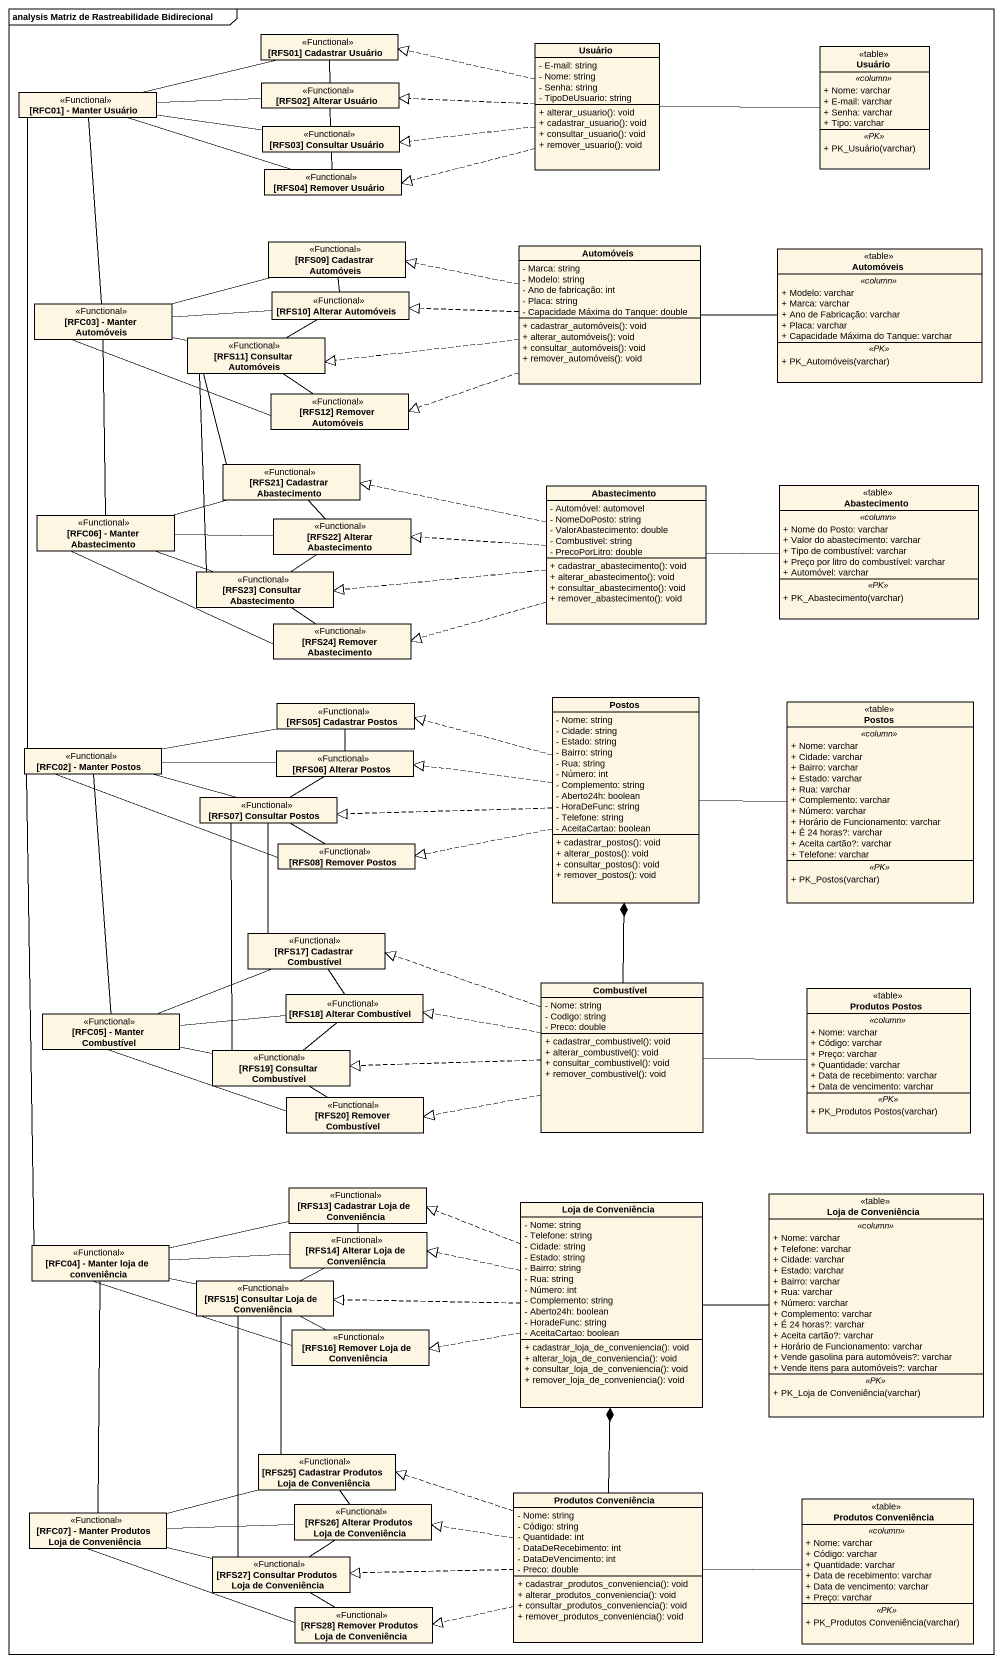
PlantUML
@startuml
mainframe analysis Matriz de Rastreabilidade Bidirecional
hide circle
hide empty members
skinparam classAttributeIconSize 0
class "[RFS01] Cadastrar Usuário" as RFS01_Cadastrar_Usuário <<Functional>>
class Usuário {
  - E-mail: string
  - Nome: string
  - Senha: string
  - TipoDeUsuario: string
  + alterar_usuario(): void
  + cadastrar_usuario(): void
  + consultar_usuario(): void
  + remover_usuario(): void
}
class "Usuário" as Usuário_2 <<table>> {
  .. <<column>> ..
  + Nome: varchar
  + E-mail: varchar
  + Senha: varchar
  + Tipo: varchar
  .. <<PK>> ..
  + PK_Usuário(varchar)
}
class "[RFS02] Alterar Usuário" as RFS02_Alterar_Usuário <<Functional>>
class "[RFC01] - Manter Usuário" as RFC01_Manter_Usuário <<Functional>>
class "[RFS03] Consultar Usuário" as RFS03_Consultar_Usuário <<Functional>>
class "[RFS04] Remover Usuário" as RFS04_Remover_Usuário <<Functional>>
class "[RFS09] Cadastrar Automóveis" as RFS09_Cadastrar_Automóveis <<Functional>>
class Automóveis {
  - Marca: string
  - Modelo: string
  - Ano de fabricação: int
  - Placa: string
  - Capacidade Máxima do Tanque: double
  + cadastrar_automóveis(): void
  + alterar_automóveis(): void
  + consultar_automóveis(): void
  + remover_automóveis(): void
}
class "Automóveis" as Automóveis_2 <<table>> {
  .. <<column>> ..
  + Modelo: varchar
  + Marca: varchar
  + Ano de Fabricação: varchar
  + Placa: varchar
  + Capacidade Máxima do Tanque: varchar
  .. <<PK>> ..
  + PK_Automóveis(varchar)
}
class "[RFC03] - Manter Automóveis" as RFC03_Manter_Automóveis <<Functional>>
class "[RFS10] Alterar Automóveis" as RFS10_Alterar_Automóveis <<Functional>>
class "[RFS11] Consultar Automóveis" as RFS11_Consultar_Automóveis <<Functional>>
class "[RFS12] Remover Automóveis" as RFS12_Remover_Automóveis <<Functional>>
class "[RFS21] Cadastrar Abastecimento" as RFS21_Cadastrar <<Functional>>
class Abastecimento {
  - Automóvel: automovel
  - NomeDoPosto: string
  - ValorAbastecimento: double
  - Combustivel: string
  - PrecoPorLitro: double
  + cadastrar_abastecimento(): void
  + alterar_abastecimento(): void
  + consultar_abastecimento(): void
  + remover_abastecimento(): void
}
class "Abastecimento" as Abastecimento_2 <<table>> {
  .. <<column>> ..
  + Nome do Posto: varchar
  + Valor do abastecimento: varchar
  + Tipo de combustível: varchar
  + Preço por litro do combustível: varchar
  + Automóvel: varchar
  .. <<PK>> ..
  + PK_Abastecimento(varchar)
}
class "[RFC06] - Manter Abastecimento" as RFC06_Manter_Abastecimento <<Functional>>
class "[RFS22] Alterar Abastecimento" as RFS22_Alterar_Abastecimento <<Functional>>
class "[RFS23] Consultar Abastecimento" as RFS23_Consultar <<Functional>>
class "[RFS24] Remover Abastecimento" as RFS24_Remover_Abastecimento <<Functional>>
class "[RFS05] Cadastrar Postos" as RFS05_Cadastrar_Postos <<Functional>>
class Postos {
  - Nome: string
  - Cidade: string
  - Estado: string
  - Bairro: string
  - Rua: string
  - Número: int
  - Complemento: string
  - Aberto24h: boolean
  - HoraDeFunc: string
  - Telefone: string
  - AceitaCartao: boolean
  + cadastrar_postos(): void
  + alterar_postos(): void
  + consultar_postos(): void
  + remover_postos(): void
}
class "Postos" as Postos_2 <<table>> {
  .. <<column>> ..
  + Nome: varchar
  + Cidade: varchar
  + Bairro: varchar
  + Estado: varchar
  + Rua: varchar
  + Complemento: varchar
  + Número: varchar
  + Horário de Funcionamento: varchar
  + É 24 horas?: varchar
  + Aceita cartão?: varchar
  + Telefone: varchar
  .. <<PK>> ..
  + PK_Postos(varchar)
}
class "[RFC02] - Manter Postos" as RFC02_Manter_Postos <<Functional>>
class "[RFS06] Alterar Postos" as RFS06_Alterar_Postos <<Functional>>
class "[RFS07] Consultar Postos" as RFS07_Consultar_Postos <<Functional>>
class "[RFS08] Remover Postos" as RFS08_Remover_Postos <<Functional>>
class "[RFS17] Cadastrar Combustível" as RFS17_Cadastrar_Combustível <<Functional>>
class "[RFC05] - Manter Combustível" as RFC05_Manter_Combustível <<Functional>>
class "[RFS18] Alterar Combustível" as RFS18_Alterar_Combustível <<Functional>>
class Combustível {
  - Nome: string
  - Codigo: string
  - Preco: double
  + cadastrar_combustivel(): void
  + alterar_combustivel(): void
  + consultar_combustivel(): void
  + remover_combustivel(): void
}
class "Produtos Postos" as Produtos_Postos <<table>> {
  .. <<column>> ..
  + Nome: varchar
  + Código: varchar
  + Preço: varchar
  + Quantidade: varchar
  + Data de recebimento: varchar
  + Data de vencimento: varchar
  .. <<PK>> ..
  + PK_Produtos Postos(varchar)
}
class "[RFS19] Consultar Combustível" as RFS19_Consultar_Combustível <<Functional>>
class "[RFS20] Remover Combustível" as RFS20_Remover_Combustível <<Functional>>
class "[RFS13] Cadastrar Loja de Conveniência" as RFS13_Cadastrar_Loja_de <<Functional>>
class "Loja de Conveniência" as Loja_de_Conveniência {
  - Nome: string
  - Telefone: string
  - Cidade: string
  - Estado: string
  - Bairro: string
  - Rua: string
  - Número: int
  - Complemento: string
  - Aberto24h: boolean
  - HoradeFunc: string
  - AceitaCartao: boolean
  + cadastrar_loja_de_conveniencia(): void
  + alterar_loja_de_conveniencia(): void
  + consultar_loja_de_conveniencia(): void
  + remover_loja_de_conveniencia(): void
}
class "Loja de Conveniência" as Loja_de_Conveniência_2 <<table>> {
  .. <<column>> ..
  + Nome: varchar
  + Telefone: varchar
  + Cidade: varchar
  + Estado: varchar
  + Bairro: varchar
  + Rua: varchar
  + Número: varchar
  + Complemento: varchar
  + É 24 horas?: varchar
  + Aceita cartão?: varchar
  + Horário de Funcionamento: varchar
  + Vende gasolina para automóveis?: varchar
  + Vende itens para automóveis?: varchar
  .. <<PK>> ..
  + PK_Loja de Conveniência(varchar)
}
class "[RFC04] - Manter loja de conveniência" as RFC04_Manter_loja_de <<Functional>>
class "[RFS14] Alterar Loja de Conveniência" as RFS14_Alterar_Loja_de <<Functional>>
class "[RFS15] Consultar Loja de Conveniência" as RFS15_Consultar_Loja_de <<Functional>>
class "[RFS16] Remover Loja de Conveniência" as RFS16_Remover_Loja_de <<Functional>>
class "[RFS25] Cadastrar Produtos Loja de Conveniência" as RFS25_Cadastrar_Produtos <<Functional>>
class "[RFC07] - Manter Produtos Loja de Conveniência" as RFC07_Manter_Produtos_Loja <<Functional>>
class "[RFS26] Alterar Produtos Loja de Conveniência" as RFS26_Alterar_Produtos_Loja <<Functional>>
class "Produtos Conveniência" as Produtos_Conveniência {
  - Nome: string
  - Código: string
  - Quantidade: int
  - DataDeRecebimento: int
  - DataDeVencimento: int
  - Preco: double
  + cadastrar_produtos_conveniencia(): void
  + alterar_produtos_conveniencia(): void
  + consultar_produtos_conveniencia(): void
  + remover_produtos_conveniencia(): void
}
class "Produtos Conveniência" as Produtos_Conveniência_2 <<table>> {
  .. <<column>> ..
  + Nome: varchar
  + Código: varchar
  + Quantidade: varchar
  + Data de recebimento: varchar
  + Data de vencimento: varchar
  + Preço: varchar
  .. <<PK>> ..
  + PK_Produtos Conveniência(varchar)
}
class "[RFS27] Consultar Produtos Loja de Conveniência" as RFS27_Consultar_Produtos <<Functional>>
class "[RFS28] Remover Produtos Loja de Conveniência" as RFS28_Remover_Produtos_Loja <<Functional>>
Usuário .left.|> RFS01_Cadastrar_Usuário
Usuário .left.|> RFS02_Alterar_Usuário
Usuário .left.|> RFS03_Consultar_Usuário
Usuário .left.|> RFS04_Remover_Usuário
Usuário_2 -left- Usuário
RFS02_Alterar_Usuário -up- RFS01_Cadastrar_Usuário
RFC01_Manter_Usuário -right- RFS01_Cadastrar_Usuário
RFC01_Manter_Usuário -right- RFS02_Alterar_Usuário
RFC01_Manter_Usuário -right- RFS03_Consultar_Usuário
RFC01_Manter_Usuário -right- RFS04_Remover_Usuário
RFS03_Consultar_Usuário -up- RFS02_Alterar_Usuário
RFS04_Remover_Usuário -up- RFS03_Consultar_Usuário
Automóveis .left.|> RFS09_Cadastrar_Automóveis
Automóveis .left.|> RFS10_Alterar_Automóveis
Automóveis .left.|> RFS11_Consultar_Automóveis
Automóveis .left.|> RFS12_Remover_Automóveis
Automóveis_2 -left- Automóveis
RFC03_Manter_Automóveis -up- RFC01_Manter_Usuário
RFC03_Manter_Automóveis -right- RFS09_Cadastrar_Automóveis
RFC03_Manter_Automóveis -right- RFS10_Alterar_Automóveis
RFC03_Manter_Automóveis -right- RFS11_Consultar_Automóveis
RFC03_Manter_Automóveis -right- RFS12_Remover_Automóveis
RFS10_Alterar_Automóveis -up- RFS09_Cadastrar_Automóveis
RFS11_Consultar_Automóveis -right- RFS10_Alterar_Automóveis
RFS12_Remover_Automóveis -up- RFS11_Consultar_Automóveis
RFS21_Cadastrar -up- RFS11_Consultar_Automóveis
Abastecimento .left.|> RFS21_Cadastrar
Abastecimento .left.|> RFS22_Alterar_Abastecimento
Abastecimento .left.|> RFS23_Consultar
Abastecimento .left.|> RFS24_Remover_Abastecimento
Abastecimento_2 -left- Abastecimento
RFC06_Manter_Abastecimento -up- RFC03_Manter_Automóveis
RFC06_Manter_Abastecimento -right- RFS21_Cadastrar
RFC06_Manter_Abastecimento -right- RFS22_Alterar_Abastecimento
RFC06_Manter_Abastecimento -right- RFS23_Consultar
RFC06_Manter_Abastecimento -right- RFS24_Remover_Abastecimento
RFS22_Alterar_Abastecimento -up- RFS21_Cadastrar
RFS23_Consultar -up- RFS11_Consultar_Automóveis
RFS23_Consultar -up- RFS22_Alterar_Abastecimento
RFS24_Remover_Abastecimento -up- RFS23_Consultar
Postos .left.|> RFS05_Cadastrar_Postos
Postos .left.|> RFS06_Alterar_Postos
Postos .left.|> RFS07_Consultar_Postos
Postos .left.|> RFS08_Remover_Postos
Postos_2 -left- Postos
RFC02_Manter_Postos -up- RFC01_Manter_Usuário
RFC02_Manter_Postos -right- RFS05_Cadastrar_Postos
RFC02_Manter_Postos -right- RFS06_Alterar_Postos
RFC02_Manter_Postos -right- RFS07_Consultar_Postos
RFC02_Manter_Postos -right- RFS08_Remover_Postos
RFS06_Alterar_Postos -up- RFS05_Cadastrar_Postos
RFS07_Consultar_Postos -up- RFS06_Alterar_Postos
RFS08_Remover_Postos -left- RFS07_Consultar_Postos
RFS17_Cadastrar_Combustível -up- RFS07_Consultar_Postos
RFC05_Manter_Combustível -up- RFC02_Manter_Postos
RFC05_Manter_Combustível -right- RFS17_Cadastrar_Combustível
RFC05_Manter_Combustível -right- RFS18_Alterar_Combustível
RFC05_Manter_Combustível -right- RFS19_Consultar_Combustível
RFC05_Manter_Combustível -right- RFS20_Remover_Combustível
RFS18_Alterar_Combustível -up- RFS17_Cadastrar_Combustível
Combustível -up-* Postos
Combustível .left.|> RFS17_Cadastrar_Combustível
Combustível .left.|> RFS18_Alterar_Combustível
Combustível .left.|> RFS19_Consultar_Combustível
Combustível .left.|> RFS20_Remover_Combustível
Produtos_Postos -left- Combustível
RFS19_Consultar_Combustível -up- RFS07_Consultar_Postos
RFS19_Consultar_Combustível -up- RFS18_Alterar_Combustível
RFS20_Remover_Combustível -up- RFS19_Consultar_Combustível
Loja_de_Conveniência .left.|> RFS13_Cadastrar_Loja_de
Loja_de_Conveniência .left.|> RFS14_Alterar_Loja_de
Loja_de_Conveniência .left.|> RFS15_Consultar_Loja_de
Loja_de_Conveniência .left.|> RFS16_Remover_Loja_de
Loja_de_Conveniência_2 -left- Loja_de_Conveniência
RFC04_Manter_loja_de -up- RFC02_Manter_Postos
RFC04_Manter_loja_de -right- RFS13_Cadastrar_Loja_de
RFC04_Manter_loja_de -right- RFS14_Alterar_Loja_de
RFC04_Manter_loja_de -right- RFS15_Consultar_Loja_de
RFC04_Manter_loja_de -right- RFS16_Remover_Loja_de
RFS14_Alterar_Loja_de -up- RFS13_Cadastrar_Loja_de
RFS15_Consultar_Loja_de -right- RFS14_Alterar_Loja_de
RFS16_Remover_Loja_de -left- RFS15_Consultar_Loja_de
RFS25_Cadastrar_Produtos -up- RFS15_Consultar_Loja_de
RFC07_Manter_Produtos_Loja -up- RFC04_Manter_loja_de
RFC07_Manter_Produtos_Loja -right- RFS25_Cadastrar_Produtos
RFC07_Manter_Produtos_Loja -right- RFS26_Alterar_Produtos_Loja
RFC07_Manter_Produtos_Loja -right- RFS27_Consultar_Produtos
RFC07_Manter_Produtos_Loja -right- RFS28_Remover_Produtos_Loja
RFS26_Alterar_Produtos_Loja -up- RFS25_Cadastrar_Produtos
Produtos_Conveniência -up-* Loja_de_Conveniência
Produtos_Conveniência .left.|> RFS25_Cadastrar_Produtos
Produtos_Conveniência .left.|> RFS26_Alterar_Produtos_Loja
Produtos_Conveniência .left.|> RFS27_Consultar_Produtos
Produtos_Conveniência .left.|> RFS28_Remover_Produtos_Loja
Produtos_Conveniência_2 -left- Produtos_Conveniência
RFS27_Consultar_Produtos -up- RFS15_Consultar_Loja_de
RFS27_Consultar_Produtos -up- RFS26_Alterar_Produtos_Loja
RFS28_Remover_Produtos_Loja -up- RFS27_Consultar_Produtos
@enduml
